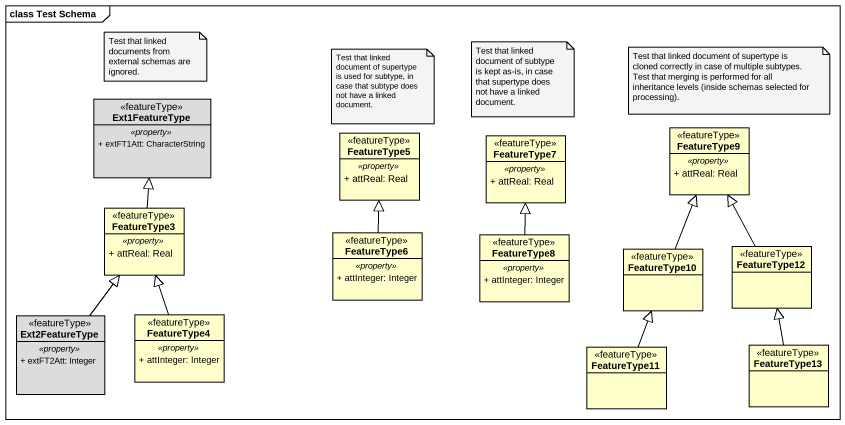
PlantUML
@startuml
mainframe class Test Schema
hide circle
hide empty members
skinparam classAttributeIconSize 0
class Ext1FeatureType <<featureType>> #DCDCDC {
  .. <<property>> ..
  + extFT1Att: CharacterString
}
class FeatureType5 <<featureType>> {
  .. <<property>> ..
  + attReal: Real
}
class FeatureType7 <<featureType>> {
  .. <<property>> ..
  + attReal: Real
}
class FeatureType9 <<featureType>> {
  .. <<property>> ..
  + attReal: Real
}
class FeatureType3 <<featureType>> {
  .. <<property>> ..
  + attReal: Real
}
class FeatureType6 <<featureType>> {
  .. <<property>> ..
  + attInteger: Integer
}
class FeatureType8 <<featureType>> {
  .. <<property>> ..
  + attInteger: Integer
}
class FeatureType10 <<featureType>>
class FeatureType12 <<featureType>>
class Ext2FeatureType <<featureType>> #DCDCDC {
  .. <<property>> ..
  + extFT2Att: Integer
}
class FeatureType4 <<featureType>> {
  .. <<property>> ..
  + attInteger: Integer
}
class FeatureType11 <<featureType>>
class FeatureType13 <<featureType>>
FeatureType3 -up-|> Ext1FeatureType
FeatureType6 -up-|> FeatureType5
FeatureType8 -up-|> FeatureType7
FeatureType10 -up-|> FeatureType9
FeatureType12 -up-|> FeatureType9
Ext2FeatureType -up-|> FeatureType3
FeatureType4 -up-|> FeatureType3
FeatureType11 -up-|> FeatureType10
FeatureType13 -up-|> FeatureType12
note as N1
  Test that linked documents from external schemas are ignored.
end note
note as N2
  Test that linked document of supertype is used for subtype, in case that subtype does not have a linked document.
end note
note as N3
  Test that linked document of subtype is kept as-is, in case that supertype does not have a linked document.
end note
note as N4
  Test that linked document of supertype is cloned correctly in case of multiple subtypes.
  Test that merging is performed for all inheritance levels (inside schemas selected for processing).
end note
@enduml
